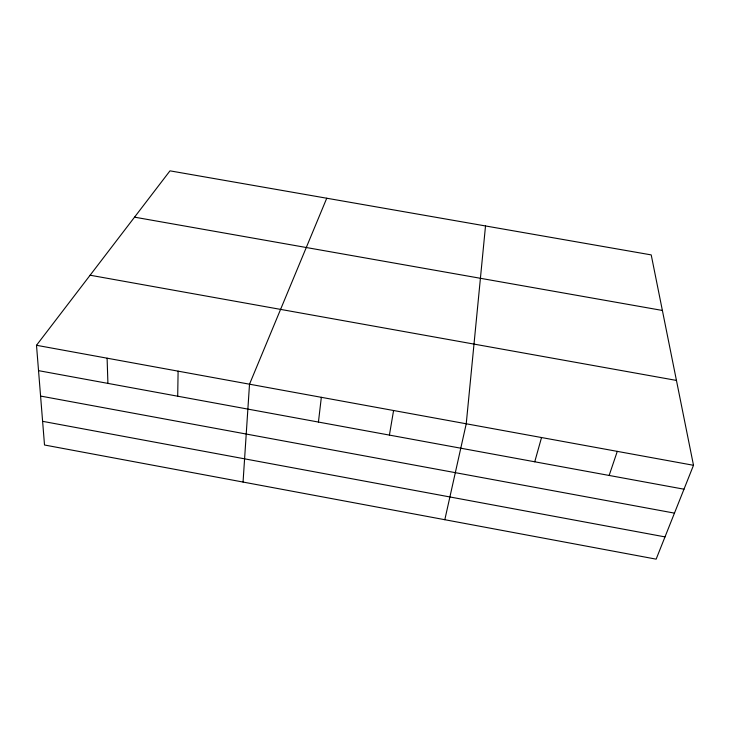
<?xml version="1.0" encoding="UTF-8"?>
<svg xmlns="http://www.w3.org/2000/svg" width="730" height="730" viewBox="0 0 730 730"><rect width="100%" height="100%" fill="white"/><g stroke="black" fill="none" stroke-linecap="round" stroke-linejoin="round"><path stroke-width="1.09" d="M177.7 396.207L178.102 371.15M243.054 482.055L249.514 384.199L326.748 198.232M485.514 225.953L466.233 423.783L444.816 519.714M318.435 422.059L321.337 397.312M389.409 435.098L393.579 410.506M534.743 461.789L541.532 437.535M609.139 475.449L617.288 451.368M693.5 465.293L656.142 559.153L44.512 444.999L36.5 345.29L169.981 170.847L651.215 254.898L693.5 465.293L36.5 345.29M134.548 217.157L662.375 310.451M90.118 275.219L676.445 380.421M38.535 370.648L683.983 489.2M40.579 396.062L674.456 513.126M42.605 421.329L664.993 536.897M107.1 358.184L107.921 383.396"/></g></svg>
